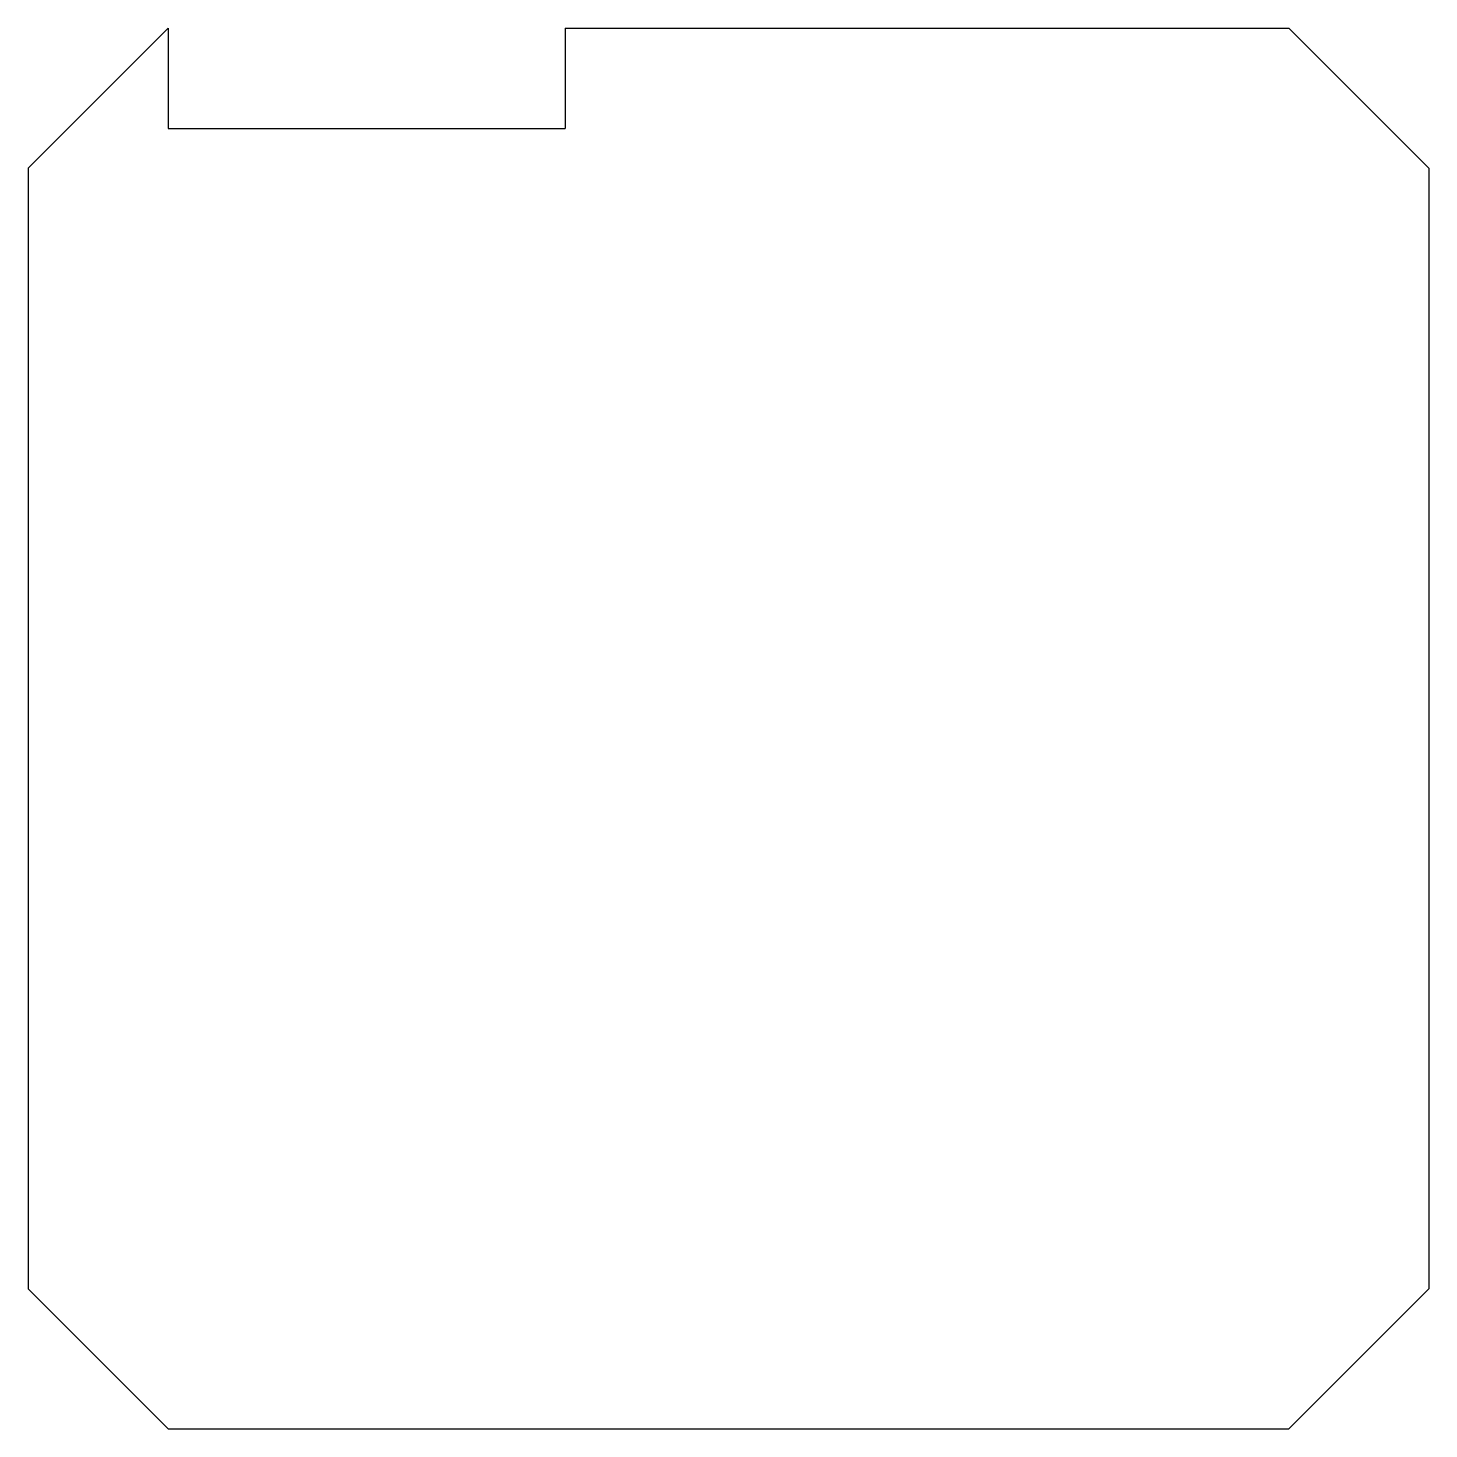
# Model space of a CAD drawing. Header units: millimetres. Extents: x -60 to 60, y -60 to 60.
import ezdxf

# ---------------------------------------------------------------- set-up
doc = ezdxf.new("R2010")
doc.units = ezdxf.units.MM

msp = doc.modelspace()

# ---------------------------------------------------------------- linework, layer by layer
at = {"color": 7, "linetype": 'Continuous'}
for p, q in [((-48, 60), (-60, 48)), ((-48, 60), (-48, 51.4)), ((-14, 60), (48, 60)), ((-14, 60), (-14, 51.4)), ((48, 60), (60, 48)), ((-48, 51.4), (-14, 51.4)), ((-60, 48), (-60, -48)), ((60, 48), (60, -48)), ((-60, -48), (-48, -60)), ((48, -60), (60, -48)), ((-48, -60), (48, -60))]:
    msp.add_line(p, q, dxfattribs=at)

doc.saveas('drawing.dxf')
